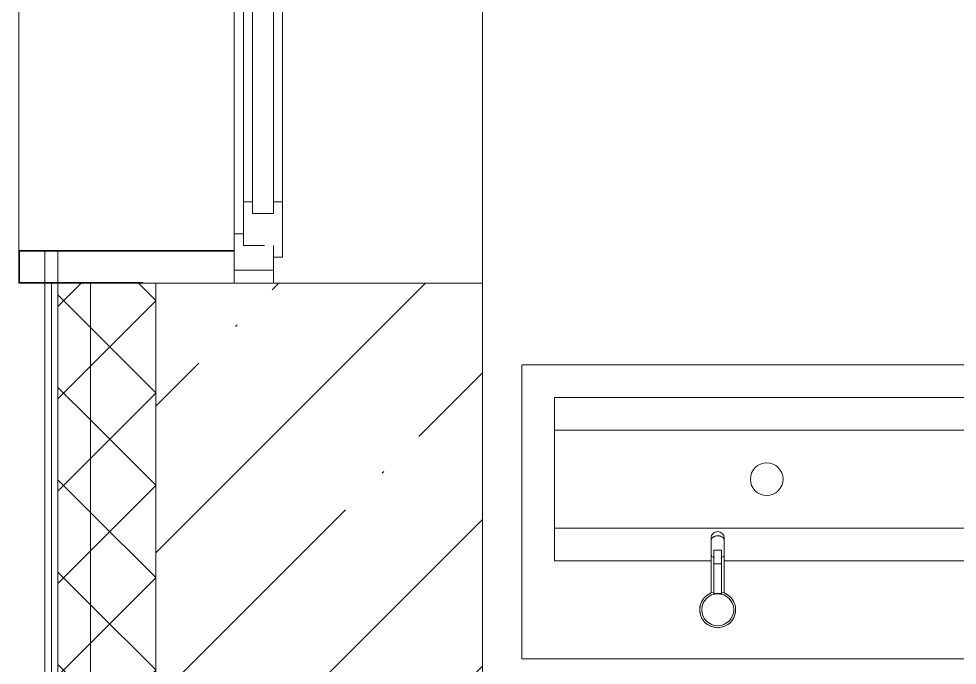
# Model space of a CAD drawing. Header units: millimetres. Extents: x -515342 to 330399, y -224905 to 507333.
# Drawn here: x -374977 to -373540, y 385239 to 386229 of the extents above; entities that cross this region are included whole.
import ezdxf

# ---------------------------------------------------------------- set-up
doc = ezdxf.new("R2010")
doc.units = ezdxf.units.MM
doc.layers.get('0').update_dxf_attribs({"lineweight": 0})
for name, color, linetype, lineweight in [('_ Окна', 7, 'Continuous', 0), ('Витраж', 7, 'Continuous', 0), ('Окна', 7, 'Continuous', 0), ('Сантехника', 7, 'Continuous', 0), ('Стены внутренние', 7, 'Continuous', 0), ('Стены наружные', 7, 'Continuous', 0), ('Стены несущие', 7, 'Continuous', 0), ('Стены отделка', 7, 'Continuous', 0), ('Стены штриховка', 7, 'Continuous', 0)]:
    doc.layers.add(name, color=color, linetype=linetype, lineweight=lineweight)
pattern_1 = [(45, (0, 0), (-70.7107, 70.7107), []), (135, (0, 0), (-70.7107, -70.7107), [])]

# ---------------------------------------------------------------- blocks, each defined once
blk = doc.blocks.new('Окно_ПВХ_2Створки_1Фрамуга-верх - АР_Окно_ОП_1820_h_х11700_2ст1фр-в-9696407-О_АР_П_4__10_050_План 4 этажа')
at = {"layer": '_ Окна'}
for p, q in [((-529, 130), (-605, 130)), ((-605, 130), (-605, 70)), ((-585, 70), (-585, 130)), ((-529, 116), (-529, 130)), ((38, 130), (-38, 130)), ((-38, 130), (-38, 116)), ((38, 116), (38, 130)), ((529, 130), (529, 116)), ((605, 130), (529, 130)), ((585, 70), (585, 130)), ((605, 70), (605, 130)), ((-547, 84), (-547, 116)), ((-547, 116), (-529, 116)), ((-480, 116), (-529, 116)), ((-480, 116), (-480, 102)), ((-87, 116), (-87, 102)), ((-87, 116), (-38, 116)), ((-38, 116), (-20, 116)), ((-20, 116), (-20, 84)), ((20, 84), (20, 116)), ((20, 116), (38, 116)), ((87, 116), (38, 116)), ((87, 116), (87, 102)), ((480, 116), (480, 102)), ((480, 116), (529, 116)), ((529, 116), (547, 116)), ((547, 116), (547, 84)), ((-498, 102), (-498, 70)), ((-480, 102), (-498, 102)), ((-498, 102), (-69, 102)), ((-87, 102), (-69, 102)), ((-69, 102), (-69, 70)), ((69, 102), (69, 70)), ((87, 102), (69, 102)), ((69, 102), (498, 102)), ((480, 102), (498, 102)), ((498, 102), (498, 70)), ((-605, 70), (-547, 70)), ((-565, 56), (-565, 70)), ((-498, 70), (-480, 70)), ((-498, 70), (-69, 70)), ((-480, 70), (-480, 56)), ((-87, 70), (-87, 56)), ((-69, 70), (-87, 70)), ((-20, 70), (20, 70)), ((-2, 70), (-2, 56)), ((2, 56), (2, 70)), ((69, 70), (87, 70)), ((69, 70), (498, 70)), ((87, 70), (87, 56)), ((480, 70), (480, 56)), ((498, 70), (480, 70)), ((547, 70), (605, 70)), ((565, 70), (565, 56)), ((-480, 56), (-565, 56)), ((-2, 56), (-87, 56)), ((87, 56), (2, 56)), ((565, 56), (480, 56))]:
    blk.add_line(p, q, dxfattribs=at)
at = {"layer": 'Окна'}
for p, q in [((-529, 130), (-38, 130)), ((38, 130), (529, 130)), ((-480, 116), (-87, 116)), ((87, 116), (480, 116)), ((-87, 56), (-480, 56)), ((-63.5, -4), (-63.5, 56)), ((-43.5, 56), (-43.5, -4)), ((43.5, -4), (43.5, 56)), ((63.5, 56), (63.5, -4)), ((480, 56), (87, 56)), ((-43.5, -4), (-63.5, -4)), ((63.5, -4), (43.5, -4))]:
    blk.add_line(p, q, dxfattribs=at)
blk = doc.blocks.new('Прямоугольный импост - АР_Откос_Металлический_50х330 Белый Левый-9898759-О_АР_П_4__10_050_План 4 этажа')
at = {"layer": 'Витраж'}
blk.add_line((-515, 2004.9), (-515, 3114.9), dxfattribs=at)
blk = doc.blocks.new('Прямоугольный импост - АР_Откос_Металлический_50х330 Белый Правый-V18-О_АР_П_4__10_050_План 4 этажа')
at = {"layer": 'Витраж', "lineweight": 18}
for p, q in [((-50, -290), (-50, 40)), ((-50, 40), (0, 40)), ((-1, 39), (-49, 39)), ((-49, 39), (-49, -290)), ((-1, -150), (-1, 39)), ((0, 40), (0, -150)), ((0, -150), (-1, -150))]:
    blk.add_line(p, q, dxfattribs=at)
blk = doc.blocks.new('СД_Люблино_Фасады_rvt-1-О_АР_П_4__10_050_План 4 этажа')
at = {"layer": 'Стены внутренние'}
h = blk.add_hatch(dxfattribs=at)
h.set_pattern_fill('FP_1', color=256, style=0, pattern_type=2)
h.set_pattern_definition([(45, (0, 0), (-224.5064, 224.5064), []), (45, (224.5, 0), (-224.5064, 224.5064), [396.875, -79.375, 3.353, -76.022])])
h.paths.add_polyline_path([(195, -305), (195, 1954.9), (-305, 1954.9), (-305, -305)])
h.paths.add_polyline_path([(195, 3164.9), (195, 4392.4), (-305, 4392.4), (-305, 3164.9), (-75.6, 3164.9)])
h.paths.add_polyline_path([(195, 5602.4), (195, 6994.7), (-305, 6994.7), (-305, 5602.4), (-75.6, 5602.4)])
h.paths.add_polyline_path([(195, 8604.7), (195, 9989.9), (-305, 9989.9), (-305, 8604.7), (-75.6, 8604.7)])
h.paths.add_polyline_path([(195, 11199.9), (195, 12399.9), (-305, 12399.9), (-305, 11199.9), (-75.6, 11199.9)])
h.paths.add_polyline_path([(195, 13609.9), (195, 15405), (-305, 15405), (-305, 13609.9), (-75.6, 13609.9)])
at = {"layer": 'Стены наружные'}
h = blk.add_hatch(dxfattribs=at)
h.set_pattern_fill('FP_2', color=256, style=0, pattern_type=2)
h.set_pattern_definition(pattern_1)
h.paths.add_polyline_path([(-455, -455), (-405, -455), (-405, 1954.9), (-455, 1954.9), (-455, 1520.6)])
h.paths.add_polyline_path([(-405, 3164.9), (-405, 4392.4), (-455, 4392.4), (-455, 3164.9)])
h.paths.add_polyline_path([(-405, 5602.4), (-405, 6994.7), (-455, 6994.7), (-455, 5602.4)])
h.paths.add_polyline_path([(-455, 8604.7), (-405, 8604.7), (-405, 9989.9), (-455, 9989.9), (-455, 8667.1)])
h.paths.add_polyline_path([(-455, 11199.9), (-405, 11199.9), (-405, 12399.9), (-455, 12399.9), (-455, 11525.7)])
h.paths.add_polyline_path([(-405, 13609.9), (-405, 16055), (-455, 16055), (-455, 13609.9)])
h = blk.add_hatch(dxfattribs=at)
h.set_pattern_fill('FP_2', color=256, style=0, pattern_type=2)
h.set_pattern_definition(pattern_1)
h.paths.add_polyline_path([(-405, -405), (-305, -405), (-305, 1954.9), (-405, 1954.9), (-405, 1520.6)])
h.paths.add_polyline_path([(-305, 3164.9), (-305, 4392.4), (-405, 4392.4), (-405, 3164.9), (-331.1, 3164.9)])
h.paths.add_polyline_path([(-331.1, 5602.4), (-305, 5602.4), (-305, 6994.7), (-405, 6994.7), (-405, 5602.4)])
h.paths.add_polyline_path([(-305, 8604.7), (-305, 9989.9), (-405, 9989.9), (-405, 8604.7), (-331.1, 8604.7)])
h.paths.add_polyline_path([(-305, 11199.9), (-305, 12399.9), (-405, 12399.9), (-405, 11199.9)])
h.paths.add_polyline_path([(-331.1, 13609.9), (-305, 13609.9), (-305, 16005), (-405, 16005), (-405, 13609.9)])
at = {"layer": 'Стены внутренние'}
for p, q in [((195, 11199.9), (195, 9989.9)), ((-475, 9990.7), (-475, 10039.1)), ((-455, 10039.1), (-455, 9990.9))]:
    blk.add_line(p, q, dxfattribs=at)
at = {"layer": 'Стены наружные'}
blk.add_line((-455, 9990.9), (-455, 10039.1), dxfattribs=at)
at = {"layer": 'Стены несущие'}
for p, q in [((-185, 9989.9), (-305, 9989.9)), ((-305, 9989.9), (-305, 8604.7)), ((-305, 8604.7), (-305, 9989.9)), ((195, 9989.9), (-125, 9989.9)), ((195, 8604.7), (195, 9989.9))]:
    blk.add_line(p, q, dxfattribs=at)
at = {"layer": 'Стены отделка', "lineweight": 9}
for p, q in [((-465, 9989.9), (-475, 9989.9)), ((-475, 9989.9), (-475, 8604.7)), ((-455, 9989.9), (-465, 9989.9)), ((-405, 9989.9), (-455, 9989.9)), ((-455, 9989.9), (-455, 8604.7)), ((-455, 8604.7), (-455, 9989.9)), ((-305, 9989.9), (-405, 9989.9))]:
    blk.add_line(p, q, dxfattribs=at)
at = {"layer": 'Стены штриховка'}
for p, q in [((-465, 9989.9), (-465, 8604.7)), ((-405, 9989.9), (-405, 8604.7))]:
    blk.add_line(p, q, dxfattribs=at)
at = {"layer": 'Витраж', "lineweight": 9}
blk.add_blockref('Прямоугольный импост - АР_Откос_Металлический_50х330 Белый Левый-9898759-О_АР_П_4__10_050_План 4 этажа', (0, 8035), dxfattribs=at)
at = {"layer": 'Витраж', "lineweight": 9, "extrusion": (0, 0, -1), "rotation": 270.0000000000001}
blk.add_blockref('Прямоугольный импост - АР_Откос_Металлический_50х330 Белый Правый-V18-О_АР_П_4__10_050_План 4 этажа', (475, 9989.9), dxfattribs=at)
at = {"layer": 'Окна', "lineweight": 9, "rotation": 89.99999999999977}
blk.add_blockref('Окно_ПВХ_2Створки_1Фрамуга-верх - АР_Окно_ОП_1820_h_х11700_2ст1фр-в-9696407-О_АР_П_4__10_050_План 4 этажа', (-55, 10594.9), dxfattribs=at)
blk = doc.blocks.new('АР_Раковина коллективная - АР_Раковина коллективная 2-10231333-О_АР_П_4__10_050_План 4 этажа')
at = {"layer": 'Сантехника'}
for p, q in [((1855, 9865), (255, 9865)), ((255, 9865), (255, 9415)), ((305, 9565), (305, 9815)), ((305, 9815), (1805, 9815)), ((305, 9765), (1805, 9765)), ((1805, 9615), (305, 9615)), ((545, 9565), (305, 9565)), ((1045, 9565), (565, 9565)), ((255, 9415), (1855, 9415))]:
    blk.add_line(p, q, dxfattribs=at)
for start, end in [(0, 180), (180, 360)]:
    blk.add_arc((630, 9690), 25, start, end, dxfattribs=at)
blk = doc.blocks.new('АР_Смеситель для коллективной раковины_ГОСТ25809-96 - АР_Смеситель_Для умывальника_Однорукояточный-10231456-О_АР_П_4__10_050_План 4 этажа')
at = {"layer": 'Сантехника'}
for p, q in [((1045, 9600), (1045, 9596.1)), ((1065, 9596.1), (1065, 9600)), ((1045, 9596.1), (1045, 9573.4)), ((1065, 9573.4), (1065, 9596.1)), ((1045, 9573.4), (1045, 9515.2)), ((1049, 9581), (1049, 9560.3)), ((1050, 9581), (1049, 9581)), ((1049, 9581), (1050, 9581)), ((1050, 9581), (1060, 9581)), ((1060, 9581), (1061, 9581)), ((1061, 9581), (1060, 9581)), ((1061, 9560.3), (1061, 9581)), ((1065, 9515.2), (1065, 9573.4)), ((1049, 9560.3), (1049, 9514.6)), ((1060, 9560.2), (1050, 9560.2)), ((1061, 9514.6), (1061, 9560.3))]:
    blk.add_line(p, q, dxfattribs=at)
for radius, start, end in [(27.5, 101.0776, 180), (24.5, 0, 180), (27.5, 101.9767, 135), (24.5, 100.2298, 105), (24.5, 100.2298, 105), (24.5, 75, 79.7702), (24.5, 75, 79.7702), (27.5, 0, 78.9231), (27.5, 45, 78.0226), (27.5, 161.9769, 180), (27.5, 143.3119, 156.6878), (27.5, 23.3113, 36.6872), (27.5, 0, 18.0223), (27.5, 180, 198.0231), (27.5, 180, 360), (24.5, 180, 0), (27.5, 341.9777, 360), (27.5, 203.3122, 216.6881), (27.5, 225, 258.0233), (27.5, 281.9774, 315), (27.5, 323.3128, 336.6887), (27.5, 263.3125, 276.6884)]:
    blk.add_arc((1055, 9490), radius, start, end, dxfattribs=at)
for start_param, end_param in [(1.570796, 3.141593), (0, 1.570796)]:
    blk.add_ellipse((1055, 9600), major_axis=(10, 0), ratio=0.965926, start_param=start_param, end_param=end_param, dxfattribs=at)
for points, knots in [([(1045, 9596.1), (1045, 9596.3), (1045, 9596.6), (1045.1, 9597), (1045.2, 9597.5), (1045.3, 9597.9), (1045.5, 9598.4), (1045.8, 9598.8), (1046, 9599.2), (1046.3, 9599.7), (1046.7, 9600.1), (1047.2, 9600.6), (1047.8, 9601), (1048.4, 9601.4), (1049.1, 9601.8), (1050, 9602.3), (1051.2, 9602.7), (1052.8, 9603.1), (1054.1, 9603.2), (1055, 9603.2)], [0.5, 0.5, 0.5, 0.5, 0.5208333, 0.5416667, 0.5625, 0.5833333, 0.6041667, 0.625, 0.6458333, 0.6666667, 0.6875, 0.7083333, 0.75, 0.7708333, 0.7916667, 0.8333333, 0.875, 0.9166667, 1, 1, 1, 1]), ([(1055, 9603.2), (1055.9, 9603.2), (1057.2, 9603.1), (1058.8, 9602.7), (1060, 9602.3), (1060.9, 9601.8), (1061.6, 9601.4), (1062.2, 9601), (1063, 9600.4), (1063.6, 9599.8), (1064, 9599.2), (1064.2, 9598.8), (1064.5, 9598.4), (1064.7, 9597.9), (1064.8, 9597.5), (1064.9, 9597), (1065, 9596.6), (1065, 9596.3), (1065, 9596.1)], [0, 0, 0, 0, 0.0833333, 0.125, 0.1666667, 0.2083333, 0.2291667, 0.25, 0.2916667, 0.3333333, 0.3541667, 0.375, 0.3958333, 0.4166667, 0.4375, 0.4583333, 0.4791667, 0.5, 0.5, 0.5, 0.5]), ([(1060, 9569.7), (1061.5, 9570.1), (1063.4, 9570.9), (1064.8, 9572.3), (1065, 9573), (1065, 9573.4)], [0.1666667, 0.1666667, 0.1666667, 0.1666667, 0.3333333, 0.4166667, 0.5, 0.5, 0.5, 0.5]), ([(1049, 9560.3), (1049, 9560.3), (1049, 9560.2), (1049.1, 9560.2), (1049.3, 9560.2), (1049.6, 9560.2), (1049.8, 9560.2), (1050, 9560.2)], [0, 0, 0, 0, 0.166667, 0.333333, 0.5, 0.666667, 1, 1, 1, 1]), ([(1061, 9560.7), (1061, 9560.7), (1061, 9560.7), (1060.9, 9560.7), (1060.7, 9560.8), (1060.4, 9560.8), (1060.2, 9560.8), (1060, 9560.8)], [0, 0, 0, 0, 0.166667, 0.333333, 0.5, 0.666667, 1, 1, 1, 1]), ([(1050.5, 9514.1), (1050.2, 9514), (1049.7, 9513.9), (1049.1, 9513.8), (1048.7, 9513.7), (1048.5, 9513.6), (1048.4, 9513.6)], [0.13888889, 0.13888889, 0.13888889, 0.13888889, 0.16666667, 0.19444444, 0.20833333, 0.22222222, 0.22222222, 0.22222222, 0.22222222]), ([(1061.7, 9513.6), (1061.6, 9513.6), (1061.5, 9513.6), (1061.1, 9513.7), (1060.5, 9513.9), (1059.8, 9514), (1059.5, 9514.1)], [0.77430556, 0.77430556, 0.77430556, 0.77430556, 0.78298611, 0.79166667, 0.82638889, 0.86111111, 0.86111111, 0.86111111, 0.86111111])]:
    blk.add_open_spline(points, degree=3, knots=knots, dxfattribs=at)
for points in [[(1045, 9573.4), (1045, 9573), (1045.2, 9572.3), (1046.2, 9571.2), (1047.8, 9570.3), (1049.2, 9569.9), (1050, 9569.7)], [(1050, 9560.8), (1049.8, 9560.8), (1049.5, 9560.8), (1049.1, 9560.7), (1049, 9560.7), (1049, 9560.7)], [(1060, 9560.2), (1060.2, 9560.2), (1060.5, 9560.2), (1060.9, 9560.2), (1061, 9560.2), (1061, 9560.3)], [(1049, 9515), (1049, 9515), (1049, 9515), (1049, 9515)], [(1050, 9514.7), (1049.9, 9514.7), (1049.7, 9514.7), (1049.5, 9514.6), (1049.3, 9514.6), (1049.1, 9514.6), (1049.1, 9514.6), (1049, 9514.6)], [(1060, 9514.7), (1058.3, 9515), (1055, 9515.4), (1051.7, 9515), (1050, 9514.7)], [(1061, 9514.6), (1060.9, 9514.6), (1060.9, 9514.6), (1060.7, 9514.6), (1060.5, 9514.6), (1060.3, 9514.7), (1060.1, 9514.7), (1060, 9514.7)], [(1060.9, 9515.1), (1060.9, 9515.1), (1061, 9515), (1061, 9515), (1061, 9515)]]:
    blk.add_open_spline(points, degree=3, dxfattribs=at)

msp = doc.modelspace()

# ---------------------------------------------------------------- block references
msp.add_blockref('СД_Люблино_Фасады_rvt-1-О_АР_П_4__10_050_План 4 этажа', (-374461.8897, 375834.4886))
at = {"layer": 'Сантехника'}
for name, p in [('АР_Раковина коллективная - АР_Раковина коллективная 2-10231333-О_АР_П_4__10_050_План 4 этажа', (-374461.8897, 375834.4886)), ('АР_Смеситель для коллективной раковины_ГОСТ25809-96 - АР_Смеситель_Для умывальника_Однорукояточный-10231456-О_АР_П_4__10_050_План 4 этажа', (-374961.8897, 375834.4886))]:
    msp.add_blockref(name, p, dxfattribs=at)

doc.saveas('drawing.dxf')
